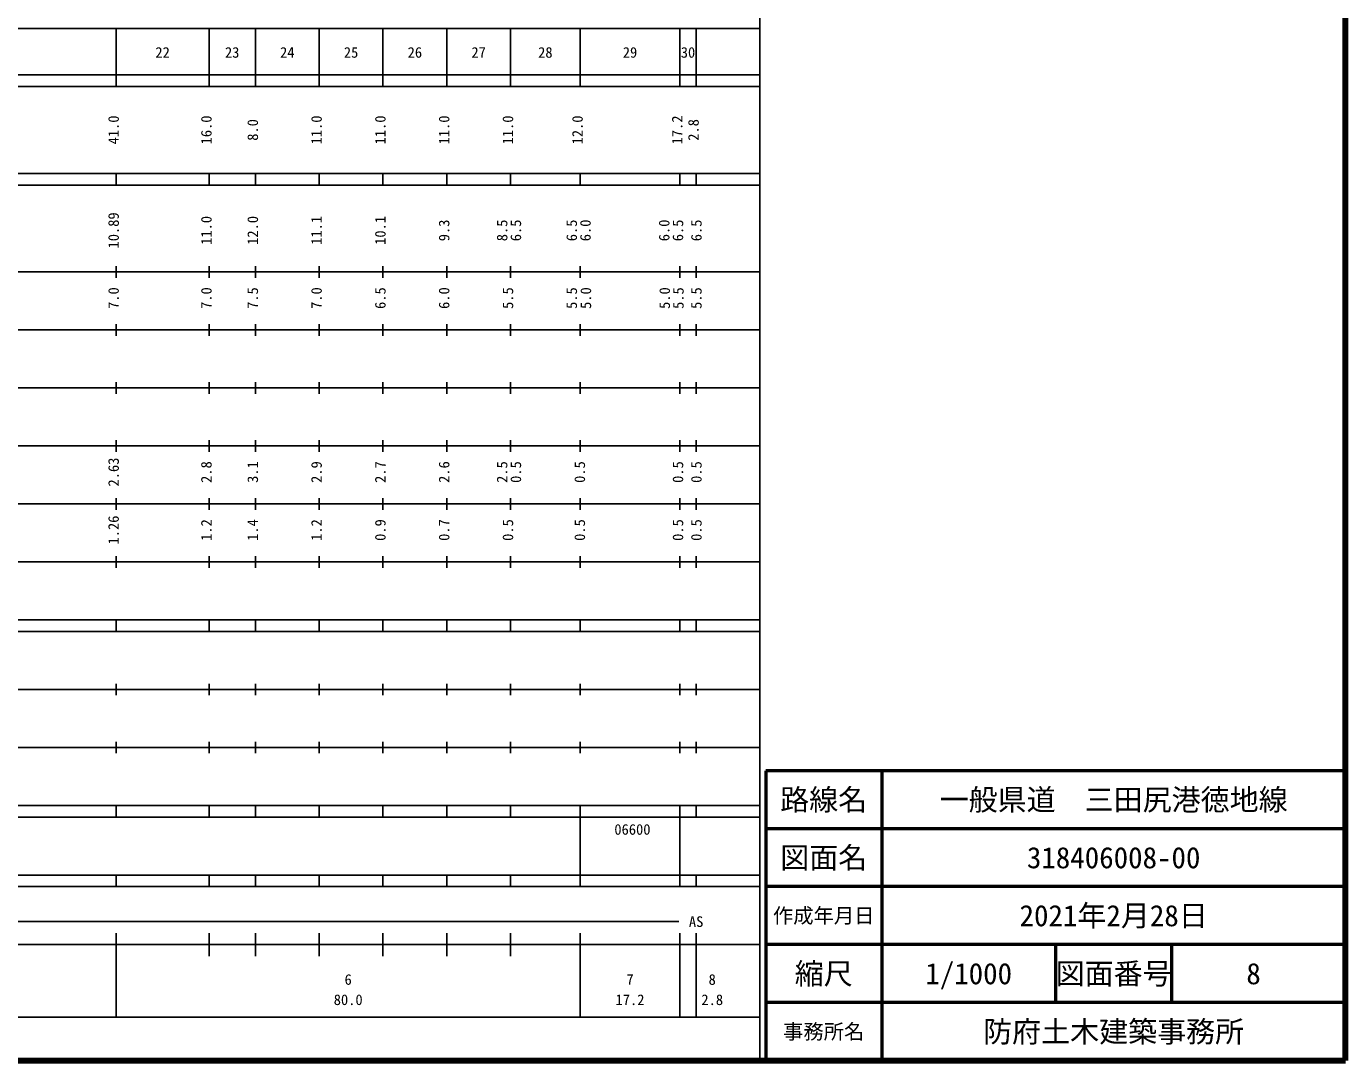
# Model space of a CAD drawing. Units: millimetres on the paper, enlarged 1000 times. Extents: x 40000 to 680000, y 20000 to 380000.
# Drawn here: x 452508 to 680000, y 20000 to 198357 of the extents above; entities that cross this region are included whole.
import ezdxf
from ezdxf.enums import TextEntityAlignment as Align

# ---------------------------------------------------------------- set-up
doc = ezdxf.new("R2010")
doc.units = ezdxf.units.MM
doc.header["$LTSCALE"] = 1000
for name, color, linetype, lineweight in [('M-TTL', 2, 'Continuous', 140), ('M-TTL-BAND', 7, 'Continuous', 25), ('M-TTL-FRAM', 2, 'Continuous', 50), ('M-TTL-LINE', 7, 'Continuous', 50)]:
    doc.layers.add(name, color=color, linetype=linetype, lineweight=lineweight)
doc.layers.add('M-TTL-TXT', color=7, linetype='Continuous')
doc.styles.add('ＭＳ ゴシック', font='')
doc.styles.get('ＭＳ ゴシック').set_extended_font_data('MS Gothic')

msp = doc.modelspace()

# ---------------------------------------------------------------- linework, layer by layer
at = {"layer": 'M-TTL'}
for p, q in [((680000, 20000), (680000, 380000)), ((40000, 20000), (680000, 20000))]:
    msp.add_line(p, q, dxfattribs=at)
at = {"layer": 'M-TTL-BAND'}
for p, q in [((579000, 20000), (579000, 370000)), ((68000, 198000), (579000, 198000)), ((468000, 188000), (468000, 198000)), ((484000, 188000), (484000, 198000)), ((492000, 188000), (492000, 198000)), ((503000, 188000), (503000, 198000)), ((514000, 188000), (514000, 198000)), ((525000, 188000), (525000, 198000)), ((536000, 188000), (536000, 198000)), ((548000, 188000), (548000, 198000)), ((565200, 188000), (565200, 198000)), ((568000, 188000), (568000, 198000)), ((40000, 190000), (579000, 190000)), ((40000, 188000), (579000, 188000)), ((40000, 173000), (579000, 173000)), ((468000, 171000), (468000, 173000)), ((484000, 171000), (484000, 173000)), ((492000, 171000), (492000, 173000)), ((503000, 171000), (503000, 173000)), ((514000, 171000), (514000, 173000)), ((525000, 171000), (525000, 173000)), ((536000, 171000), (536000, 173000)), ((548000, 171000), (548000, 173000)), ((565200, 171000), (565200, 173000)), ((568000, 171000), (568000, 173000)), ((40000, 171000), (579000, 171000)), ((468000, 155000), (468000, 157000)), ((484000, 155000), (484000, 157000)), ((492000, 155000), (492000, 157000)), ((503000, 155000), (503000, 157000)), ((514000, 155000), (514000, 157000)), ((525000, 155000), (525000, 157000)), ((536000, 155000), (536000, 157000)), ((548000, 155000), (548000, 157000)), ((565200, 155000), (565200, 157000)), ((568000, 155000), (568000, 157000)), ((40000, 156000), (579000, 156000)), ((46000, 146000), (579000, 146000)), ((468000, 145000), (468000, 147000)), ((484000, 145000), (484000, 147000)), ((492000, 145000), (492000, 147000)), ((503000, 145000), (503000, 147000)), ((514000, 145000), (514000, 147000)), ((525000, 145000), (525000, 147000)), ((536000, 145000), (536000, 147000)), ((548000, 145000), (548000, 147000)), ((565200, 145000), (565200, 147000)), ((568000, 145000), (568000, 147000)), ((468000, 135000), (468000, 137000)), ((484000, 135000), (484000, 137000)), ((492000, 135000), (492000, 137000)), ((503000, 135000), (503000, 137000)), ((514000, 135000), (514000, 137000)), ((525000, 135000), (525000, 137000)), ((536000, 135000), (536000, 137000)), ((548000, 135000), (548000, 137000)), ((565200, 135000), (565200, 137000)), ((568000, 135000), (568000, 137000)), ((52000, 136000), (579000, 136000)), ((46000, 126000), (579000, 126000)), ((468000, 125000), (468000, 127000)), ((484000, 125000), (484000, 127000)), ((492000, 125000), (492000, 127000)), ((503000, 125000), (503000, 127000)), ((514000, 125000), (514000, 127000)), ((525000, 125000), (525000, 127000)), ((536000, 125000), (536000, 127000)), ((548000, 125000), (548000, 127000)), ((565200, 125000), (565200, 127000)), ((568000, 125000), (568000, 127000)), ((468000, 115000), (468000, 117000)), ((484000, 115000), (484000, 117000)), ((492000, 115000), (492000, 117000)), ((503000, 115000), (503000, 117000)), ((514000, 115000), (514000, 117000)), ((525000, 115000), (525000, 117000)), ((536000, 115000), (536000, 117000)), ((548000, 115000), (548000, 117000)), ((565200, 115000), (565200, 117000)), ((568000, 115000), (568000, 117000)), ((52000, 116000), (579000, 116000)), ((468000, 105000), (468000, 107000)), ((484000, 105000), (484000, 107000)), ((492000, 105000), (492000, 107000)), ((503000, 105000), (503000, 107000)), ((514000, 105000), (514000, 107000)), ((525000, 105000), (525000, 107000)), ((536000, 105000), (536000, 107000)), ((548000, 105000), (548000, 107000)), ((565200, 105000), (565200, 107000)), ((568000, 105000), (568000, 107000)), ((46000, 106000), (579000, 106000)), ((40000, 96000), (579000, 96000)), ((468000, 94000), (468000, 96000)), ((484000, 94000), (484000, 96000)), ((492000, 94000), (492000, 96000)), ((503000, 94000), (503000, 96000)), ((514000, 94000), (514000, 96000)), ((525000, 94000), (525000, 96000)), ((536000, 94000), (536000, 96000)), ((548000, 94000), (548000, 96000)), ((565200, 94000), (565200, 96000)), ((568000, 94000), (568000, 96000)), ((40000, 94000), (579000, 94000)), ((468000, 83000), (468000, 85000)), ((484000, 83000), (484000, 85000)), ((492000, 83000), (492000, 85000)), ((503000, 83000), (503000, 85000)), ((514000, 83000), (514000, 85000)), ((525000, 83000), (525000, 85000)), ((536000, 83000), (536000, 85000)), ((548000, 83000), (548000, 85000)), ((565200, 83000), (565200, 85000)), ((568000, 83000), (568000, 85000)), ((49000, 84000), (579000, 84000)), ((40000, 74000), (579000, 74000)), ((468000, 73000), (468000, 75000)), ((484000, 73000), (484000, 75000)), ((492000, 73000), (492000, 75000)), ((503000, 73000), (503000, 75000)), ((514000, 73000), (514000, 75000)), ((525000, 73000), (525000, 75000)), ((536000, 73000), (536000, 75000)), ((548000, 73000), (548000, 75000)), ((565200, 73000), (565200, 75000)), ((568000, 73000), (568000, 75000)), ((40000, 64000), (579000, 64000)), ((468000, 62000), (468000, 64000)), ((484000, 62000), (484000, 64000)), ((492000, 62000), (492000, 64000)), ((503000, 62000), (503000, 64000)), ((514000, 62000), (514000, 64000)), ((525000, 62000), (525000, 64000)), ((536000, 62000), (536000, 64000)), ((548000, 62000), (548000, 64000)), ((565200, 62000), (565200, 64000)), ((568000, 62000), (568000, 64000)), ((40000, 62000), (579000, 62000)), ((548000, 52000), (548000, 62000)), ((565200, 52000), (565200, 62000)), ((40000, 52000), (579000, 52000)), ((468000, 50000), (468000, 52000)), ((484000, 50000), (484000, 52000)), ((492000, 50000), (492000, 52000)), ((503000, 50000), (503000, 52000)), ((514000, 50000), (514000, 52000)), ((525000, 50000), (525000, 52000)), ((536000, 50000), (536000, 52000)), ((548000, 50000), (548000, 52000)), ((565200, 50000), (565200, 52000)), ((568000, 50000), (568000, 52000)), ((40000, 50000), (579000, 50000)), ((71000, 44000), (565000, 44000)), ((468000, 27500), (468000, 42000)), ((484000, 38000), (484000, 42000)), ((492000, 38000), (492000, 42000)), ((503000, 38000), (503000, 42000)), ((514000, 38000), (514000, 42000)), ((525000, 38000), (525000, 42000)), ((536000, 38000), (536000, 42000)), ((548000, 27500), (548000, 42000)), ((565200, 27500), (565200, 42000)), ((568000, 27500), (568000, 42000)), ((40000, 40000), (579000, 40000)), ((68000, 27500), (579000, 27500))]:
    msp.add_line(p, q, dxfattribs=at)
at = {"layer": 'M-TTL-FRAM'}
for p, q in [((680000, 70000), (580000, 70000)), ((580000, 70000), (580000, 20000))]:
    msp.add_line(p, q, dxfattribs=at)
at = {"layer": 'M-TTL-LINE'}
for p, q in [((600000, 70000), (600000, 20000)), ((680000, 60000), (580000, 60000)), ((680000, 50000), (580000, 50000)), ((680000, 40000), (580000, 40000)), ((630000, 40000), (630000, 30000)), ((650000, 40000), (650000, 30000)), ((680000, 30000), (580000, 30000))]:
    msp.add_line(p, q, dxfattribs=at)

# ---------------------------------------------------------------- texts
at = {"layer": 'M-TTL-BAND', "style": 'ＭＳ ゴシック'}
for s, p in [('22', (476000, 192405)), ('23', (488000, 192405)), ('24', (497500, 192405)), ('25', (508500, 192405)), ('26', (519500, 192405)), ('27', (530500, 192405)), ('28', (542000, 192405)), ('29', (556600, 192405)), ('30', (566600, 192405)), ('AS', (568000, 42500)), ('6', (508000, 32523)), ('7', (556600, 32523)), ('8', (570777, 32523)), ('80.0', (508000, 29033)), ('17.2', (556600, 29033)), ('2.8', (570777, 29033))]:
    msp.add_text(s, height=1833, dxfattribs=at).set_placement(p, align=Align.BOTTOM_CENTER)
for s, p in [('41.0', (469000, 180500)), ('16.0', (485000, 180500)), ('8.0', (493000, 180500)), ('11.0', (504000, 180500)), ('11.0', (515000, 180500)), ('11.0', (526000, 180500)), ('11.0', (537000, 180500)), ('12.0', (549000, 180500)), ('17.2', (566200, 180500)), ('2.8', (569000, 180500)), ('10.89', (469000, 163174)), ('11.0', (485000, 163174)), ('12.0', (493000, 163174)), ('11.1', (504000, 163174)), ('10.1', (515000, 163174)), ('9.3', (526000, 163174)), ('8.5', (536000, 163174)), ('6.5', (538370, 163174)), ('6.5', (548000, 163174)), ('6.0', (550370, 163174)), ('6.0', (563950, 163174)), ('6.5', (566320, 163174)), ('6.5', (569500, 163174)), ('7.0', (469000, 151500)), ('7.0', (485000, 151500)), ('7.5', (493000, 151500)), ('7.0', (504000, 151500)), ('6.5', (515000, 151500)), ('6.0', (526000, 151500)), ('5.5', (537000, 151500)), ('5.5', (548008, 151500)), ('5.0', (550443, 151500)), ('5.0', (564034, 151500)), ('5.5', (566401, 151500)), ('5.5', (569500, 151500)), ('2.63', (469000, 121500)), ('2.8', (485000, 121500)), ('3.1', (493000, 121500)), ('2.9', (504000, 121500)), ('2.7', (515000, 121500)), ('2.6', (526000, 121500)), ('2.5', (536000, 121500)), ('0.5', (538370, 121500)), ('0.5', (549392, 121500)), ('0.5', (566320, 121500)), ('0.5', (569500, 121500)), ('1.26', (469000, 111500)), ('1.2', (485000, 111500)), ('1.4', (493000, 111500)), ('1.2', (504000, 111500)), ('0.9', (515000, 111500)), ('0.7', (526000, 111500)), ('0.5', (537000, 111500)), ('0.5', (549392, 111500)), ('0.5', (566320, 111500)), ('0.5', (569500, 111500))]:
    msp.add_text(s, height=1833, rotation=90, dxfattribs=at).set_placement(p, align=Align.BOTTOM_CENTER)
msp.add_text('06600', height=1833, dxfattribs=at).set_placement((553900, 58405), align=Align.BOTTOM_LEFT)
at = {"layer": 'M-TTL-TXT', "style": 'ＭＳ ゴシック'}
for s, height, p in [('路線名', 3666, (590000, 65000)), ('路線名', 3666, (590000, 65000)), ('一般県道\u3000三田尻港徳地線', 3666, (640000, 65000)), ('図面名', 3666, (590000, 55000)), ('図面名', 3666, (590000, 55000)), ('318406008-00', 3666, (640000, 55000)), ('作成年月日', 2566, (590000, 45000)), ('作成年月日', 2566, (590000, 45000)), ('2021年2月28日', 3666, (640000, 45000)), ('縮尺', 3666, (590000, 35000)), ('縮尺', 3666, (590000, 35000)), ('1/1000', 3666, (615000, 35000)), ('図面番号', 3666, (640000, 35000)), ('図面番号', 3666, (640000, 35000)), ('8', 3666, (664125, 35000)), ('防府土木建築事務所', 3666, (640000, 25000)), ('事務所名', 2566, (590000, 25000)), ('事務所名', 2566, (590000, 25000))]:
    msp.add_text(s, height=height, dxfattribs=at).set_placement(p, align=Align.MIDDLE_CENTER)

doc.saveas('drawing.dxf')
